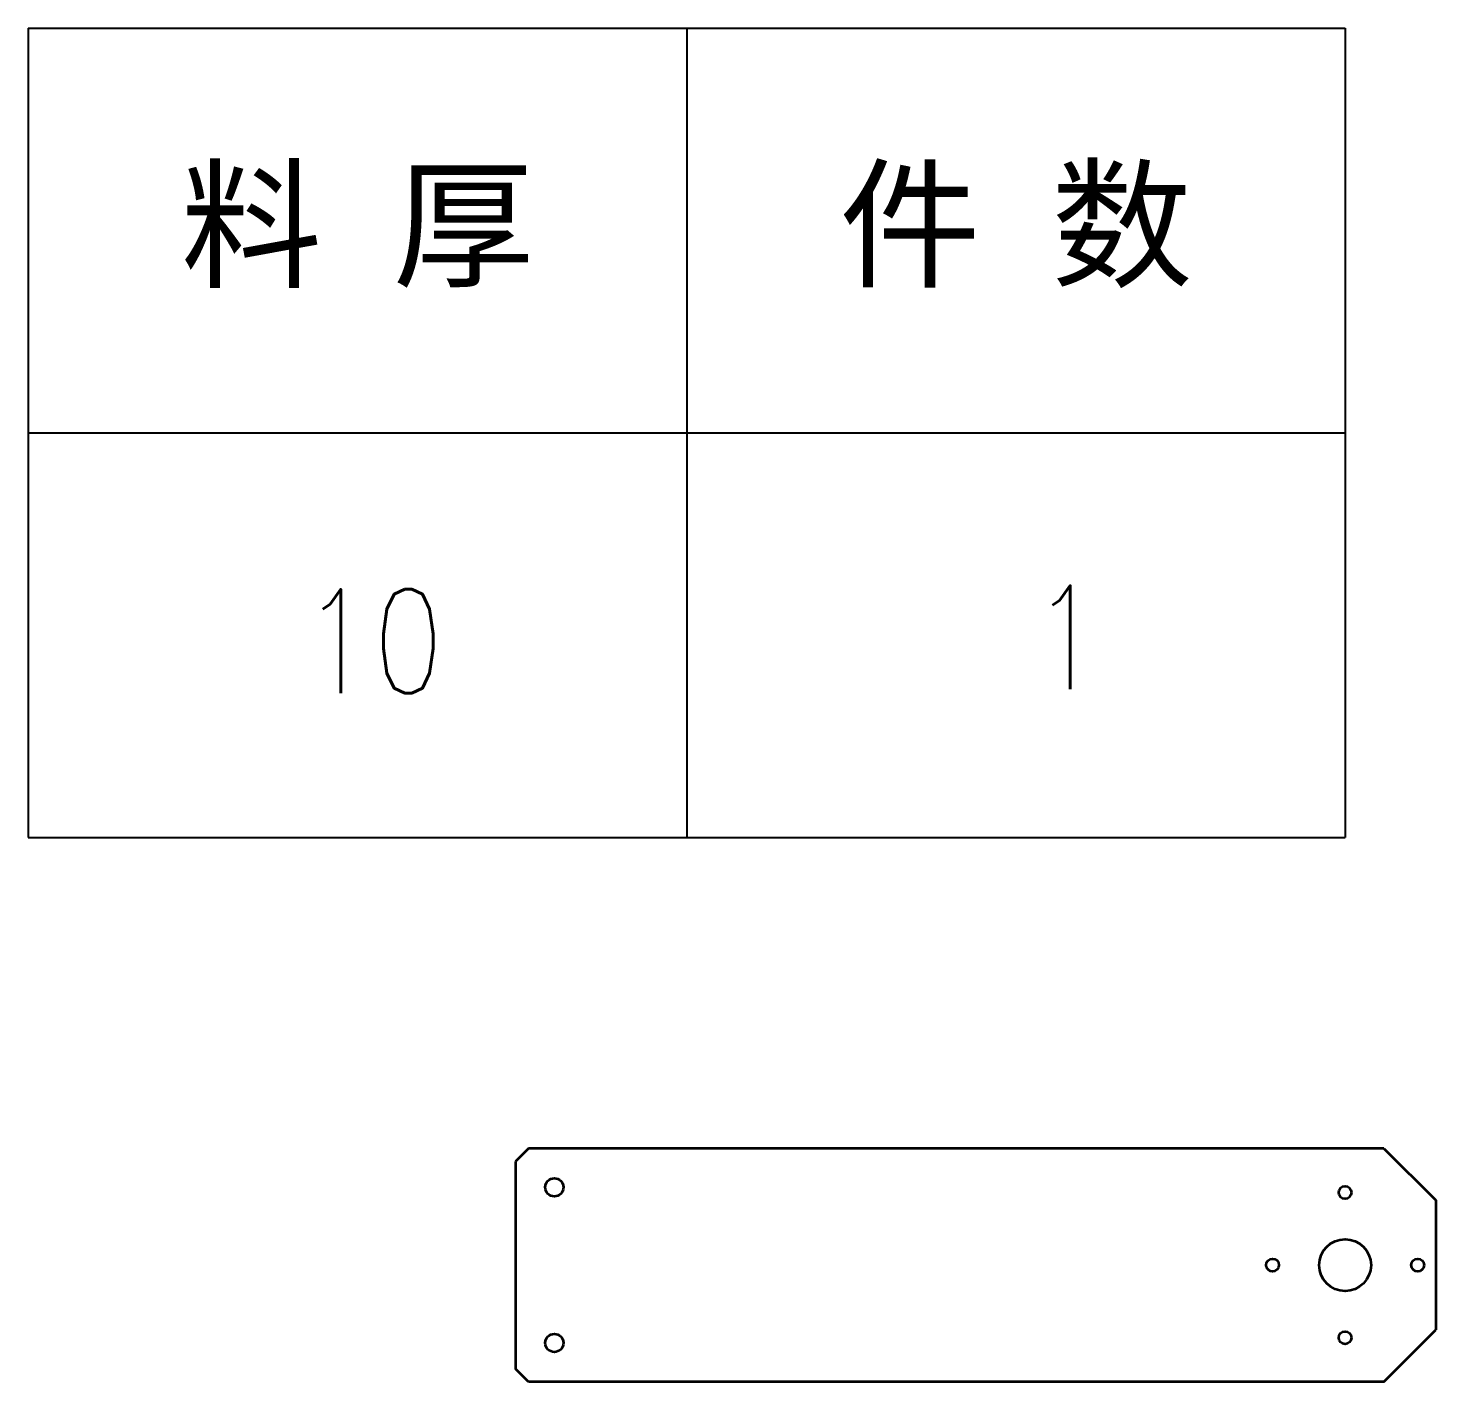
# Model space of a CAD drawing. Header units: millimetres. Extents: x -1727 to 307751, y -105919 to 6637.
# Drawn here: x 17499 to 18042, y -20400 to -19878 of the extents above; entities that cross this region are included whole.
import ezdxf
from ezdxf.enums import TextEntityAlignment as Align

# ---------------------------------------------------------------- set-up
doc = ezdxf.new("R2010")
doc.units = ezdxf.units.MM
doc.styles.add('DIM', font='txt.shx', dxfattribs={"width": 0.8, "bigfont": 'bigfont.shx'})
doc.styles.get("Standard").update_dxf_attribs({"font": 'arial.ttf'})

# ---------------------------------------------------------------- blocks, each defined once
blk = doc.blocks.new('*T16')
at = {"color": 0, "linetype": 'ByBlock', "lineweight": -2, "transparency": 16777216}
for p, q in [((0, 0), (127, 0)), ((0, 0), (0, -78)), ((63.5, 0), (63.5, -78)), ((127, 0), (127, -78)), ((0, -39), (127, -39)), ((0, -78), (127, -78))]:
    blk.add_line(p, q, dxfattribs=at)
at = {"color": 0, "transparency": 16777216, "char_height": 10, "width": 60.5, "attachment_point": 5}
for s, insert in [('{\\fSimSun|b0|i0|c134|p2;料 厚}', (31.75, -19.5)), ('{\\fSimSun|b0|i0|c134|p2;件 数}', (95.25, -19.5))]:
    blk.add_mtext(s, dxfattribs=dict(at, insert=insert))
blk = doc.blocks.new('拆图参数')
blk.add_blockref('*T16', (-63.5, 78))
at = {"style": 'DIM', "width": 0.8}
blk.add_attdef('6', text='', height=10, dxfattribs=at).set_placement((-37.13, 18.91), align=Align.MIDDLE_LEFT)
blk.add_attdef('1', text='', height=10, dxfattribs=at).set_placement((36.65, 19.27), align=Align.MIDDLE_CENTER)

msp = doc.modelspace()

# ---------------------------------------------------------------- linework, layer by layer
at = {"color": 7, "lineweight": 35}
for p, q in [((17692.05947, -20309.59332), (17687.05947, -20314.59332)), ((18022.05947, -20309.59332), (17692.05947, -20309.59332)), ((18022.05947, -20309.59332), (18042.05947, -20329.59332)), ((17687.05947, -20314.59332), (17687.05947, -20394.59332)), ((18042.05947, -20329.59332), (18042.05947, -20379.59332)), ((18022.05947, -20399.59332), (18042.05947, -20379.59332)), ((17692.05947, -20399.59332), (17687.05947, -20394.59332)), ((18022.05947, -20399.59332), (17692.05947, -20399.59332))]:
    msp.add_line(p, q, dxfattribs=at)
for centre, radius in [((17702.05947, -20324.59332), 3.5), ((18007.05947, -20326.59332), 2.4585), ((18007.05947, -20354.59332), 10), ((17979.05947, -20354.59332), 2.4585), ((18035.05947, -20354.59332), 2.4585), ((17702.05947, -20384.59332), 3.5), ((18007.05947, -20382.59332), 2.4585)]:
    msp.add_circle(centre, radius, dxfattribs=at)

# ---------------------------------------------------------------- block references
at = {"xscale": 4, "yscale": 4, "zscale": 4}
msp.add_blockref('拆图参数', (17753.09844, -20189.65396), dxfattribs=at).add_auto_attribs({'1': '1', '6': '10'})

doc.saveas('drawing.dxf')
